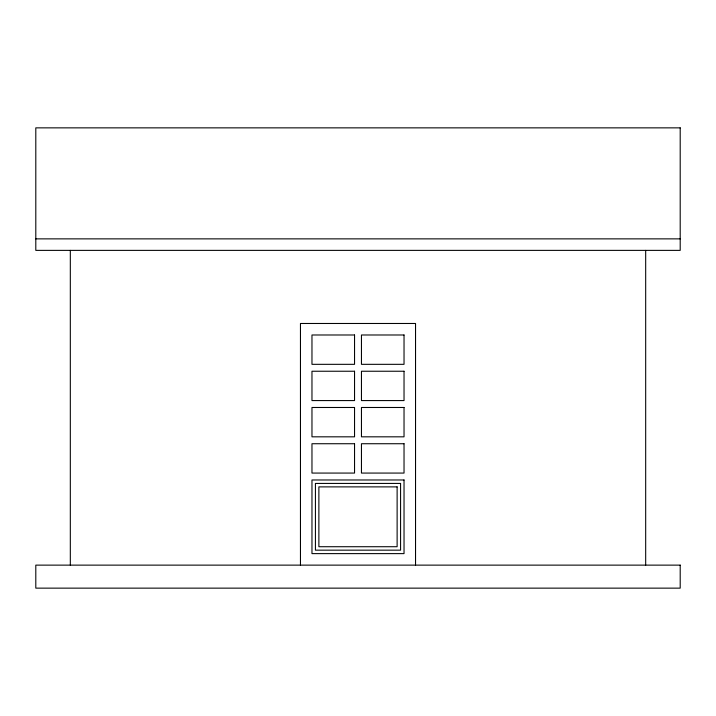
<?xml version="1.0" encoding="UTF-8"?>
<svg xmlns="http://www.w3.org/2000/svg" width="716" height="716" viewBox="0 0 716 716"><rect width="100%" height="100%" fill="white"/><g stroke="black" fill="none" stroke-linecap="round" stroke-linejoin="round"><path stroke-width="1.07" d="M35.8 238.867L680.2 238.867M645.68 250.394L645.68 565.13M415.54 565.13L415.54 323.48L300.46 323.48L300.46 565.13M70.32 250.394L70.32 565.13M680.2 127.86L35.8 127.86L35.8 250.376L680.2 250.376L680.2 127.86M354.545 334.99L311.97 334.99L311.97 364.328L354.545 364.328L354.545 334.99M404.03 334.99L361.455 334.99L361.455 364.328L404.03 364.328L404.03 334.99M354.545 371.237L311.97 371.237L311.97 400.575L354.545 400.575L354.545 371.237M404.03 371.237L361.455 371.237L361.455 400.575L404.03 400.575L404.03 371.237M354.545 407.485L311.97 407.485L311.97 436.823L354.545 436.823L354.545 407.485M404.03 407.485L361.455 407.485L361.455 436.823L404.03 436.823L404.03 407.485M354.545 443.732L311.97 443.732L311.97 473.07L354.545 473.07L354.545 443.732M404.03 443.732L361.455 443.732L361.455 473.07L404.03 473.07L404.03 443.732M404.03 479.98L311.97 479.98L311.97 553.62L404.03 553.62L404.03 479.98M400.575 483.425L315.425 483.425L315.425 550.165L400.575 550.165L400.575 483.425M397.12 486.88L318.88 486.88L318.88 546.72L397.12 546.72L397.12 486.88M680.2 565.13L35.8 565.13L35.8 588.14L680.2 588.14L680.2 565.13"/></g></svg>
